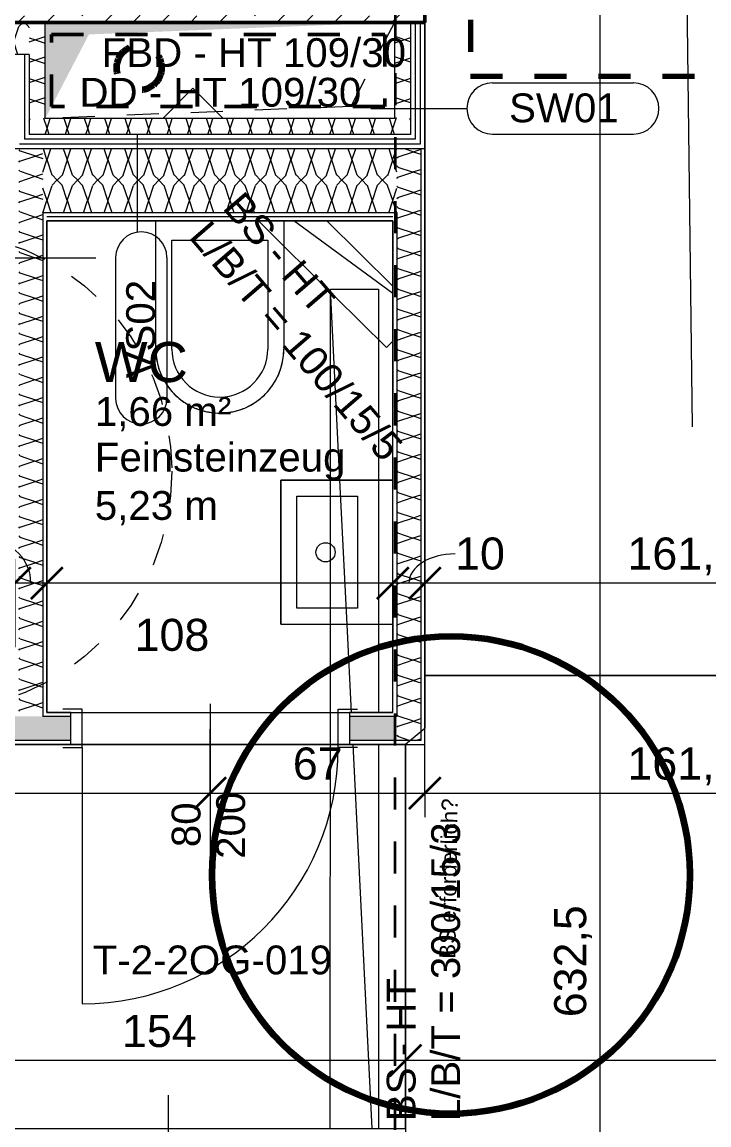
# Model space of a CAD drawing. Header units: metres. Extents: x -67.4 to -27.2, y 43.9 to 89.6.
# Drawn here: x -48.141 to -45.997, y 51.585 to 55.03 of the extents above; entities that cross this region are included whole.
import ezdxf

# ---------------------------------------------------------------- set-up
doc = ezdxf.new("R2010")
doc.units = ezdxf.units.M
for name, pattern in [('Achse', [0.009, 0.005, -0.002, 0, -0.002]), ('Strich Punkt', [0.015875, 0.00635, -0.004763, 0, -0.004763]), ('Strich Punkt Mittel', [0.015875, 0.00635, -0.004763, 0, -0.004763]), ('Verdeckt', [0.003, 0.002, -0.001])]:
    doc.linetypes.add(name, pattern=pattern)
for name, color, linetype, lineweight in [('A-DETL-GENF_', 92, 'Continuous', 13), ('A_2D', 7, 'Continuous', 13), ('A_Bemassung-50_', 4, 'Continuous', 9), ('A_Bemassung_', 4, 'Continuous', 9), ('A_Beschriftung_', 7, 'Continuous', 9), ('A_Bodenschlitz', 7, 'Continuous', 5), ('A_Bodenschlitz_Projektion', 8, 'Verdeckt', 5), ('A_Brandabschnitte', 30, 'Verdeckt', 50), ('A_Decken', 8, 'Continuous', 13), ('A_Durchbruch_Projektion', 8, 'Verdeckt', 5), ('A_Kanal_SW', 34, 'Strich Punkt', 100), ('A_Raeume', 7, 'Continuous', 13), ('A_Raeume_', 7, 'Continuous', 5), ('A_Raeume_Beschriftung_', 7, 'Continuous', 9), ('A_Raster_', 1, 'Continuous', 9), ('A_Sanitaer', 3, 'Continuous', 13), ('A_Tueren', 31, 'Continuous', 13), ('A_Waende', 7, 'Continuous', 13), ('G-ANNO-SYMB_', 111, 'Continuous', 9), ('P-PIPE-CNTR', 3, 'Continuous', 5), ('Text', 90, 'Continuous', 9)]:
    doc.layers.add(name, color=color, linetype=linetype, lineweight=lineweight)
doc.styles.add('Arial_10', font='arial.ttf', dxfattribs={"height": 0.05})
doc.styles.add('Arial_2', font='arial.ttf', dxfattribs={"height": 0.09})
doc.styles.add('Arial_4', font='arial.ttf', dxfattribs={"height": 0.125})
doc.styles.add('Arial_5', font='arial.ttf', dxfattribs={"height": 0.1})
doc.dimstyles.new('WGA-Bemaßung', dxfattribs={"dimscale": 0.3048, "dimtxt": 0.102026, "dimasz": 0.328084, "dimexe": 0.246063, "dimexo": 0.0625, "dimgap": 0.04101, "dimtad": 1, "dimdec": 1, "dimlfac": 100, "dimrnd": 0.5, "dimdsep": 46, "dimtxsty": 'Arial_5', "dimblk1": 'OBLIQUE', "dimblk2": 'OBLIQUE', "dimsah": 1, "dimcen": 0.09, "dimdle": 0.246063, "dimazin": 2, "dimtfac": 1, "dimtdec": 4, "dimtix": 1, "dimtmove": 0, "dimatfit": 3, "dimfxl": 0.656168, "dimfxlon": 1, "dimtvp": 1, "dimtolj": 1, "dimtzin": 0, "dimarcsym": 2})
doc.dimstyles.new('WGA-Bemaßung_2', dxfattribs={"dimscale": 0.3048, "dimtxt": 0.102026, "dimasz": 0.328084, "dimexe": 0.246063, "dimexo": 0.0625, "dimgap": 0.04101, "dimtad": 1, "dimdec": 1, "dimlfac": 100, "dimrnd": 0.5, "dimdsep": 46, "dimtxsty": 'Arial_5', "dimblk1": 'OBLIQUE', "dimblk2": 'OBLIQUE', "dimsah": 1, "dimcen": 0.09, "dimdle": 0.246063, "dimazin": 2, "dimtfac": 1, "dimtdec": 4, "dimtix": 1, "dimtmove": 2, "dimatfit": 3, "dimfxl": 0.656168, "dimfxlon": 1, "dimtvp": 1, "dimtolj": 1, "dimtzin": 0, "dimarcsym": 2})
doc.dimstyles.new('WGA-Bemaßung_3', dxfattribs={"dimscale": 0.3048, "dimtxt": 0.102026, "dimasz": 0.328084, "dimexe": 0.246063, "dimexo": 0.0625, "dimgap": 0.04101, "dimtad": 1, "dimdec": 1, "dimlfac": 100, "dimrnd": 0.5, "dimdsep": 46, "dimtxsty": 'Arial_5', "dimblk1": 'OBLIQUE', "dimblk2": 'OBLIQUE', "dimsah": 1, "dimcen": 0.09, "dimdle": 0.246063, "dimazin": 2, "dimtfac": 1, "dimtdec": 4, "dimtix": 1, "dimtmove": 1, "dimatfit": 3, "dimfxl": 0.656168, "dimfxlon": 1, "dimtvp": 1, "dimtolj": 1, "dimtzin": 0, "dimarcsym": 2})
doc.dimstyles.new('WGA-Bemaßung_4', dxfattribs={"dimscale": 0.3048, "dimtxt": 0.102026, "dimasz": 0.328084, "dimexe": 0.246063, "dimexo": 0.0625, "dimgap": 0.04101, "dimtad": 1, "dimdec": 1, "dimlfac": 100, "dimrnd": 0.5, "dimdsep": 46, "dimtxsty": 'Arial_5', "dimblk1": 'OBLIQUE', "dimblk2": 'OBLIQUE', "dimsah": 1, "dimcen": 0.09, "dimdle": 0.246063, "dimazin": 2, "dimtfac": 1, "dimtdec": 4, "dimtix": 1, "dimtmove": 0, "dimatfit": 3, "dimfxl": 0.656168, "dimfxlon": 1, "dimtvp": 1, "dimtolj": 1, "dimtzin": 0, "dimarcsym": 2})
pattern_1 = [(45, (0, 0), (-0.08980256, 0.08980256), []), (45, (0.0898, 0), (-0.08980256, 0.08980256), [0.0635, -0.03175])]

# ---------------------------------------------------------------- blocks, each defined once
blk = doc.blocks.new('Sani_WC-Wandbasierend - 400x600-3804283-263_PP_02OG_BT2')
at = {"layer": 'A_Sanitaer', "lineweight": 5}
for p, q in [((-0.075, -0.5125), (-0.075, -0.1125)), ((-0.075, -0.1125), (0.325, -0.1125)), ((-0.075, -0.5125), (-0.075, -0.1125)), ((0.325, -0.1125), (0.325, -0.5125)), ((0.325, -0.1125), (0.325, -0.5125)), ((-0.025, -0.1725), (0.275, -0.1725)), ((-0.025, -0.5125), (-0.025, -0.1725)), ((0.275, -0.1725), (0.275, -0.5125))]:
    blk.add_line(p, q, dxfattribs=at)
for radius, start, end in [(0.2, 180, 0), (0.2, 180, 195.2197), (0.15, 180, 360), (0.2, 344.7803, 360), (0.2, 195.2197, 200.149), (0.2, 200.149, 210.5085), (0.2, 332.2044, 339.851), (0.2, 339.851, 344.7803), (0.2, 210.5085, 216.2662), (0.2, 323.7338, 329.4915), (0.2, 329.4915, 332.0709), (0.2, 216.2662, 225.9281), (0.2, 314.0719, 323.7338), (0.2, 225.9281, 231.8048), (0.2, 231.8048, 241.6661), (0.2, 241.6661, 247.1471), (0.2, 292.8529, 298.3339), (0.2, 298.3339, 308.1952), (0.2, 308.1952, 314.0719), (0.2, 247.1471, 258.666), (0.2, 258.666, 262.3967), (0.2, 262.3967, 277.6033), (0.2, 277.6033, 281.334), (0.2, 281.334, 292.8529)]:
    blk.add_arc((0.125, -0.5125), radius, start, end, dxfattribs=at)
blk = doc.blocks.new('UZ_D1 - SL_0800x2000_Zimmertür_Stahlzarge_GK-7175609-263_PP_02OG_BT2')
at = {"layer": 'A_Tueren', "lineweight": 5}
for p, q in [((0.4, 0.06), (0.4, 0.86)), ((-0.46, 0.06), (-0.4, 0.06)), ((-0.4, 0.06), (-0.4, -0.06)), ((0.4, 0.06), (0.4, -0.06)), ((0.46, 0.06), (0.4, 0.06)), ((-0.4, -0.06), (-0.46, -0.06)), ((0.4, -0.06), (0.46, -0.06))]:
    blk.add_line(p, q, dxfattribs=at)
blk.add_arc((0.4, 0.06), 0.8, 90, 180, dxfattribs=at)
blk = doc.blocks.new('Symbol_Schatten - Bodendurchbruch_Schatten-6532343-263_PP_02OG_BT2')
at = {"layer": 'A-DETL-GENF_'}
blk.add_hatch(color=256, dxfattribs=at).paths.add_polyline_path([(-0.5451, -0.15), (-0.5451, -0.15), (-0.4088, 0.1125), (0.5451, 0.15), (-0.5451, 0.15), (-0.5451, -0.0816)])
blk = doc.blocks.new('Symbol_Schatten_Verdeckt_unten - Bodendurchbruch_Schatten_Verdeckt_unten-6532344-263_PP_02OG_BT2')
at = {"layer": 'A_Durchbruch_Projektion'}
for p, q in [((-0.4088, 0.1125), (0.5451, 0.15)), ((-0.5451, -0.15), (-0.4088, 0.1125))]:
    blk.add_line(p, q, dxfattribs=at)
blk = doc.blocks.new('Sani_Handwaschbecken_Wandbasiert_eckig - 450 x 350-11050515-263_PP_02OG_BT2')
at = {"layer": 'A_Sanitaer', "lineweight": 5}
for p, q in [((0.3476, 0.4), (-0.1024, 0.4)), ((-0.1024, 0.4), (-0.1024, 0.05)), ((-0.1024, 0.05), (-0.1024, 0.4)), ((-0.1024, 0.4), (0.3476, 0.4)), ((0.3476, 0.05), (0.3476, 0.4)), ((0.3476, 0.4), (0.3476, 0.05)), ((-0.0524, 0.16), (-0.0524, 0.35)), ((-0.0524, 0.35), (0.2976, 0.35)), ((0.2976, 0.35), (0.2976, 0.16)), ((0.2976, 0.16), (-0.0524, 0.16))]:
    blk.add_line(p, q, dxfattribs=at)
blk.add_circle((0.1226, 0.26), 0.03, dxfattribs=at)
blk = doc.blocks.new('Allg_BS - HKLS-10236095-263_PP_02OG_BT2')
at = {"layer": 'A_Bodenschlitz'}
for p, q in [((-0.4994, -0.0216), (-0.4994, 0.0065)), ((-0.4994, 0.0065), (-0.0487, 0.0065)), ((-0.0487, 0.0065), (0.0628, 0.0065)), ((0.5006, -0.0104), (0.5006, -0.1435)), ((0.5006, -0.0104), (0.5006, -0.1435)), ((-0.3943, -0.1277), (-0.0153, -0.0709)), ((-0.0887, -0.1435), (-0.3787, -0.1435)), ((0.5006, -0.1435), (0.3661, -0.1435)), ((0.5006, -0.1435), (0.3661, -0.1435))]:
    blk.add_line(p, q, dxfattribs=at)
at = {"layer": 'A_Bodenschlitz_Projektion'}
for p, q in [((0.5006, -0.0104), (0.5006, -0.1435)), ((0.5006, -0.1435), (0.3661, -0.1435))]:
    blk.add_line(p, q, dxfattribs=at)
blk = doc.blocks.new('Allg_BS - HKLS-8407927-263_PP_02OG_BT2')
at = {"layer": 'A_Bodenschlitz'}
for p, q in [((-1.4994, -0.1284), (-1.4994, 0.0065)), ((-1.4994, 0.0065), (-1.2207, 0.0065)), ((-1.1207, 0.0065), (0.4543, 0.0065)), ((0.4543, 0.0065), (0.9043, 0.0065)), ((0.9043, -0.0233), (1.5006, 0.0065)), ((0.9043, 0.0065), (1.5006, 0.0065)), ((1.5006, 0.0065), (1.5006, -0.1435)), ((0.4543, -0.0458), (0.9043, -0.0233)), ((-1.1207, -0.1246), (0.0793, -0.0646)), ((0.1793, -0.0596), (0.4543, -0.0458)), ((0.0793, -0.1435), (-1.1207, -0.1435)), ((0.4543, -0.1435), (0.1793, -0.1435)), ((0.9043, -0.1435), (0.4543, -0.1435)), ((1.5006, -0.1435), (0.9043, -0.1435))]:
    blk.add_line(p, q, dxfattribs=at)
blk = doc.blocks.new('BS_Tuer_PP - unten-10002439-263_PP_02OG_BT2')
at = {"layer": 'A_Beschriftung_'}
blk.add_line((0, 0.000124), (0, -0.010513), dxfattribs=at)
blk = doc.blocks.new('DIMBLOCK139-263_PP_02OG_BT2')
at = {"layer": 'A_Bemassung-50_', "transparency": 16777216}
for p, q in [((-46.8838, 53.2776), (-46.8838, 53.3526)), ((-45.2713, 53.2775), (-45.2713, 53.3525)), ((-45.2713, 53.2775), (-46.8838, 53.2776)), ((-46.8838, 53.2776), (-46.8838, 53.0776)), ((-45.2713, 53.2775), (-45.2713, 53.0775))]:
    blk.add_line(p, q, dxfattribs=at)
at = {"layer": 'A_Bemassung-50_', "lineweight": 35, "transparency": 16777216}
for p, q in [((-46.8838, 53.2776), (-46.8338, 53.3275)), ((-45.2713, 53.2775), (-45.2213, 53.3275)), ((-46.8838, 53.2776), (-46.9338, 53.2276)), ((-45.2713, 53.2775), (-45.3213, 53.2275))]:
    blk.add_line(p, q, dxfattribs=at)
at = {"layer": 'A_Bemassung-50_', "color": 0, "transparency": 16777216, "insert": (-46.251, 53.4199), "char_height": 0.1, "width": 0.416266, "attachment_point": 1, "rotation": 359.9983, "line_spacing_factor": 0.941778, "style": 'Arial_5'}
blk.add_mtext('161,5', dxfattribs=at)
blk = doc.blocks.new('_Oblique')
at = {"color": 0, "linetype": 'ByBlock', "lineweight": -2}
blk.add_line((-0.5, -0.5), (0.5, 0.5), dxfattribs=at)
blk = doc.blocks.new('DIMBLOCK140-263_PP_02OG_BT2')
at = {"layer": 'A_Bemassung-50_', "transparency": 16777216}
for p, q in [((-46.9838, 53.2776), (-46.9838, 53.3526)), ((-46.8838, 53.2776), (-46.8838, 53.3526)), ((-46.8838, 53.2776), (-46.9838, 53.2776)), ((-46.9838, 53.2776), (-46.9838, 53.0776)), ((-46.8838, 53.2776), (-46.8838, 53.0776))]:
    blk.add_line(p, q, dxfattribs=at)
at = {"layer": 'A_Bemassung-50_', "lineweight": 35, "transparency": 16777216}
for p, q in [((-46.9838, 53.2776), (-46.9338, 53.3276)), ((-46.8838, 53.2776), (-46.8338, 53.3275)), ((-46.9838, 53.2776), (-47.0338, 53.2276)), ((-46.8838, 53.2776), (-46.9338, 53.2276))]:
    blk.add_line(p, q, dxfattribs=at)
at = {"layer": 'A_Bemassung-50_', "transparency": 16777216}
blk.add_ellipse((-46.7891, 53.2775), major_axis=(-0.1447, 0), ratio=0.628627, start_param=4.712389, end_param=6.283185, dxfattribs=at)
at = {"layer": 'A_Bemassung-50_', "color": 0, "transparency": 16777216, "insert": (-46.7891, 53.4199), "char_height": 0.1, "width": 0.184588, "attachment_point": 1, "rotation": 359.9983, "line_spacing_factor": 0.941778, "style": 'Arial_5'}
blk.add_mtext('10', dxfattribs=at)
blk = doc.blocks.new('DIMBLOCK141-263_PP_02OG_BT2')
at = {"layer": 'A_Bemassung-50_', "transparency": 16777216}
for p, q in [((-48.064, 53.2776), (-48.064, 53.3526)), ((-46.9838, 53.2776), (-46.9838, 53.3526)), ((-46.9838, 53.2776), (-48.064, 53.2776)), ((-48.064, 53.2776), (-48.064, 53.0776)), ((-46.9838, 53.2776), (-46.9838, 53.0776))]:
    blk.add_line(p, q, dxfattribs=at)
at = {"layer": 'A_Bemassung-50_', "lineweight": 35, "transparency": 16777216}
for p, q in [((-48.064, 53.2776), (-48.014, 53.3276)), ((-46.9838, 53.2776), (-46.9338, 53.3276)), ((-48.064, 53.2776), (-48.114, 53.2276)), ((-46.9838, 53.2776), (-47.0338, 53.2276))]:
    blk.add_line(p, q, dxfattribs=at)
at = {"layer": 'A_Bemassung-50_', "color": 0, "transparency": 16777216, "insert": (-47.7897, 53.1659), "char_height": 0.1, "width": 0.276883, "attachment_point": 1, "rotation": 359.9983, "line_spacing_factor": 0.941778, "style": 'Arial_5'}
blk.add_mtext('108', dxfattribs=at)
blk = doc.blocks.new('DIMBLOCK142-263_PP_02OG_BT2')
at = {"layer": 'A_Bemassung-50_', "transparency": 16777216}
for p, q in [((-48.164, 53.2776), (-48.164, 53.3526)), ((-48.064, 53.2776), (-48.064, 53.3526)), ((-48.064, 53.2776), (-48.164, 53.2776)), ((-48.164, 53.2776), (-48.164, 53.0776)), ((-48.064, 53.2776), (-48.064, 53.0776))]:
    blk.add_line(p, q, dxfattribs=at)
at = {"layer": 'A_Bemassung-50_', "lineweight": 35, "transparency": 16777216}
for p, q in [((-48.164, 53.2776), (-48.114, 53.3276)), ((-48.064, 53.2776), (-48.014, 53.3276)), ((-48.164, 53.2776), (-48.214, 53.2276)), ((-48.064, 53.2776), (-48.114, 53.2276))]:
    blk.add_line(p, q, dxfattribs=at)
at = {"layer": 'A_Bemassung-50_', "transparency": 16777216}
blk.add_ellipse((-48.2423, 53.2776), major_axis=(0, 0.1311), ratio=0.97924, start_param=4.712389, end_param=6.283185, dxfattribs=at)
at = {"layer": 'A_Bemassung-50_', "color": 0, "transparency": 16777216, "insert": (-48.3962, 53.46), "char_height": 0.1, "width": 0.184588, "attachment_point": 1, "rotation": 359.9983, "line_spacing_factor": 0.941778, "style": 'Arial_5'}
blk.add_mtext('10', dxfattribs=at)
blk = doc.blocks.new('DIMBLOCK143-263_PP_02OG_BT2')
at = {"layer": 'A_Bemassung-50_', "transparency": 16777216}
for p, q in [((-50.394, 53.2777), (-50.3939, 53.3527)), ((-48.164, 53.2776), (-48.164, 53.3526)), ((-48.164, 53.2776), (-50.394, 53.2777)), ((-50.394, 53.2777), (-50.394, 53.0777)), ((-48.164, 53.2776), (-48.164, 53.0776))]:
    blk.add_line(p, q, dxfattribs=at)
at = {"layer": 'A_Bemassung-50_', "lineweight": 35, "transparency": 16777216}
for p, q in [((-50.394, 53.2777), (-50.344, 53.3277)), ((-48.164, 53.2776), (-48.114, 53.3276)), ((-50.394, 53.2777), (-50.444, 53.2277)), ((-48.164, 53.2776), (-48.214, 53.2276))]:
    blk.add_line(p, q, dxfattribs=at)
at = {"layer": 'A_Bemassung-50_', "color": 0, "transparency": 16777216, "insert": (-49.3943, 53.4199), "char_height": 0.1, "width": 0.276883, "attachment_point": 1, "rotation": 359.9983, "line_spacing_factor": 0.941778, "style": 'Arial_5'}
blk.add_mtext('223', dxfattribs=at)
blk = doc.blocks.new('BS_Wand_Lollipop - rechts_oben-2026913-263_PP_02OG_BT2')
at = {"layer": 'A_Beschriftung_'}
for p, q in [((0.0046, 0.0016), (0.0134, 0.0016)), ((-0.003, 0), (0.003, 0)), ((0.0046, -0.0016), (0.0134, -0.0016))]:
    blk.add_line(p, q, dxfattribs=at)
for centre, start, end in [((0.0046, 0), 90, 270), ((0.0134, 0), 270, 90)]:
    blk.add_arc(centre, 0.0016, start, end, dxfattribs=at)
blk = doc.blocks.new('BS_Wand_Lollipop - links_unten-2026911-263_PP_02OG_BT2')
at = {"layer": 'A_Beschriftung_'}
for p, q in [((-0.00467, 0.001367), (-0.01347, 0.001367)), ((-0.003087, 0), (0.003, 0)), ((-0.00467, -0.001833), (-0.01347, -0.001833))]:
    blk.add_line(p, q, dxfattribs=at)
for centre, start, end in [((-0.01347, -0.000233), 90, 270), ((-0.00467, -0.000233), 270, 90)]:
    blk.add_arc(centre, 0.0016, start, end, dxfattribs=at)
blk = doc.blocks.new('DIMBLOCK286-263_PP_02OG_BT2')
at = {"layer": 'A_Bemassung-50_', "transparency": 16777216}
for p, q in [((-49.054, 52.6219), (-49.054, 52.8219)), ((-47.554, 52.6218), (-47.554, 52.8218)), ((-49.054, 52.6219), (-47.554, 52.6218)), ((-49.054, 52.6219), (-49.054, 52.5469)), ((-47.554, 52.6218), (-47.554, 52.5468))]:
    blk.add_line(p, q, dxfattribs=at)
at = {"layer": 'A_Bemassung-50_', "lineweight": 35, "transparency": 16777216}
for p, q in [((-49.054, 52.6219), (-49.004, 52.6719)), ((-47.554, 52.6218), (-47.504, 52.6718)), ((-49.054, 52.6219), (-49.104, 52.5719)), ((-47.554, 52.6218), (-47.604, 52.5718))]:
    blk.add_line(p, q, dxfattribs=at)
at = {"layer": 'A_Bemassung-50_', "color": 0, "transparency": 16777216, "insert": (-48.4193, 52.7642), "char_height": 0.1, "width": 0.276883, "attachment_point": 1, "rotation": 359.9983, "line_spacing_factor": 0.941778, "style": 'Arial_5'}
blk.add_mtext('150', dxfattribs=at)
blk = doc.blocks.new('DIMBLOCK287-263_PP_02OG_BT2')
at = {"layer": 'A_Bemassung-50_', "transparency": 16777216}
for p, q in [((-47.554, 52.6218), (-47.554, 52.8218)), ((-46.8839, 52.6218), (-46.8838, 52.8218)), ((-47.554, 52.6218), (-46.8839, 52.6218)), ((-47.554, 52.6218), (-47.554, 52.5468)), ((-46.8839, 52.6218), (-46.8839, 52.5468))]:
    blk.add_line(p, q, dxfattribs=at)
at = {"layer": 'A_Bemassung-50_', "lineweight": 35, "transparency": 16777216}
for p, q in [((-47.554, 52.6218), (-47.504, 52.6718)), ((-46.8839, 52.6218), (-46.8339, 52.6718)), ((-47.554, 52.6218), (-47.604, 52.5718)), ((-46.8839, 52.6218), (-46.9339, 52.5718))]:
    blk.add_line(p, q, dxfattribs=at)
at = {"layer": 'A_Bemassung-50_', "color": 0, "transparency": 16777216, "insert": (-47.2958, 52.7641), "char_height": 0.1, "width": 0.184588, "attachment_point": 1, "rotation": 359.9983, "line_spacing_factor": 0.941778, "style": 'Arial_5'}
blk.add_mtext('67', dxfattribs=at)
blk = doc.blocks.new('DIMBLOCK288-263_PP_02OG_BT2')
at = {"layer": 'A_Bemassung-50_', "transparency": 16777216}
for p, q in [((-46.8839, 52.6218), (-46.8838, 52.8218)), ((-45.2713, 52.6217), (-45.2713, 52.8217)), ((-46.8839, 52.6218), (-45.2713, 52.6217)), ((-46.8839, 52.6218), (-46.8839, 52.5468)), ((-45.2713, 52.6217), (-45.2713, 52.5467))]:
    blk.add_line(p, q, dxfattribs=at)
at = {"layer": 'A_Bemassung-50_', "lineweight": 35, "transparency": 16777216}
for p, q in [((-46.8839, 52.6218), (-46.8339, 52.6718)), ((-45.2713, 52.6217), (-45.2213, 52.6717)), ((-46.8839, 52.6218), (-46.9339, 52.5718)), ((-45.2713, 52.6217), (-45.3213, 52.5717))]:
    blk.add_line(p, q, dxfattribs=at)
at = {"layer": 'A_Bemassung-50_', "color": 0, "transparency": 16777216, "insert": (-46.251, 52.7641), "char_height": 0.1, "width": 0.416266, "attachment_point": 1, "rotation": 359.9983, "line_spacing_factor": 0.941778, "style": 'Arial_5'}
blk.add_mtext('161,5', dxfattribs=at)
blk = doc.blocks.new('DIMBLOCK290-263_PP_02OG_BT2')
at = {"layer": 'A_Bemassung-50_', "transparency": 16777216}
for p, q in [((-46.944, 51.7862), (-46.944, 51.8612)), ((-40.2188, 51.786), (-40.2188, 51.861)), ((-40.1438, 51.786), (-46.944, 51.7862)), ((-46.944, 51.7862), (-46.944, 51.5862)), ((-40.2188, 51.786), (-40.2188, 51.586))]:
    blk.add_line(p, q, dxfattribs=at)
at = {"layer": 'A_Bemassung-50_', "lineweight": 35, "transparency": 16777216}
for p, q in [((-46.944, 51.7862), (-46.894, 51.8362)), ((-40.2188, 51.786), (-40.1688, 51.836)), ((-46.944, 51.7862), (-46.994, 51.7362)), ((-40.2188, 51.786), (-40.2688, 51.736))]:
    blk.add_line(p, q, dxfattribs=at)
at = {"layer": 'A_Bemassung-50_', "color": 0, "transparency": 16777216, "insert": (-43.7548, 51.9285), "char_height": 0.1, "width": 0.416266, "attachment_point": 1, "rotation": 359.9983, "line_spacing_factor": 0.941778, "style": 'Arial_5'}
blk.add_mtext('672,5', dxfattribs=at)
blk = doc.blocks.new('DIMBLOCK291-263_PP_02OG_BT2')
at = {"layer": 'A_Bemassung-50_', "transparency": 16777216}
for p, q in [((-48.4839, 51.7863), (-48.4839, 51.8613)), ((-46.944, 51.7862), (-46.944, 51.8612)), ((-46.944, 51.7862), (-48.4839, 51.7863)), ((-48.4839, 51.7863), (-48.4839, 51.5863)), ((-46.944, 51.7862), (-46.944, 51.5862))]:
    blk.add_line(p, q, dxfattribs=at)
at = {"layer": 'A_Bemassung-50_', "lineweight": 35, "transparency": 16777216}
for p, q in [((-48.4839, 51.7863), (-48.4339, 51.8363)), ((-46.944, 51.7862), (-46.894, 51.8362)), ((-48.4839, 51.7863), (-48.5339, 51.7363)), ((-46.944, 51.7862), (-46.994, 51.7362))]:
    blk.add_line(p, q, dxfattribs=at)
at = {"layer": 'A_Bemassung-50_', "color": 0, "transparency": 16777216, "insert": (-47.8293, 51.9286), "char_height": 0.1, "width": 0.276883, "attachment_point": 1, "rotation": 359.9983, "line_spacing_factor": 0.941778, "style": 'Arial_5'}
blk.add_mtext('154', dxfattribs=at)
blk = doc.blocks.new('DIMBLOCK514-263_PP_02OG_BT2')
at = {"layer": 'A_Bemassung-50_', "lineweight": 35, "transparency": 16777216}
for p, q in [((-46.3375, 55.2586), (-46.3875, 55.3086)), ((-46.3375, 55.2586), (-46.2875, 55.2086)), ((-46.3377, 48.9319), (-46.3877, 48.9819)), ((-46.3377, 48.9319), (-46.2877, 48.8819))]:
    blk.add_line(p, q, dxfattribs=at)
at = {"layer": 'A_Bemassung-50_', "transparency": 16777216}
for p, q in [((-46.3375, 55.2586), (-46.5587, 55.2586)), ((-46.3375, 55.2586), (-46.3377, 48.8569)), ((-46.3375, 55.2586), (-46.2625, 55.2586)), ((-46.3377, 48.9319), (-46.4127, 48.9319)), ((-46.3377, 48.9319), (-41.7635, 48.9318))]:
    blk.add_line(p, q, dxfattribs=at)
at = {"layer": 'A_Bemassung-50_', "color": 0, "transparency": 16777216, "insert": (-46.4799, 51.9218), "char_height": 0.1, "width": 0.416266, "attachment_point": 1, "rotation": 90, "line_spacing_factor": 0.941778, "style": 'Arial_5'}
blk.add_mtext('632,5', dxfattribs=at)

msp = doc.modelspace()

# ---------------------------------------------------------------- hatches: boundary and pattern name
at = {"layer": 'A_Waende', "lineweight": 5}
h = msp.add_hatch(dxfattribs=at)
h.set_pattern_fill('FP_4', color=250, style=0, pattern_type=2)
h.set_pattern_definition(pattern_1)
h.paths.add_polyline_path([(-46.8838, 55.0286), (-46.8838, 55.0286), (-46.8838, 55.2586), (-47.0638, 55.2586), (-47.0638, 55.0286), (-46.898, 55.0286)])
h.paths.add_polyline_path([(-46.8837, 56.1786), (-46.8837, 57.3461), (-47.0637, 57.3461), (-47.0637, 56.1786), (-46.8838, 56.1786)])
h = msp.add_hatch(dxfattribs=at)
h.set_pattern_fill('FP_4', color=250, style=0, pattern_type=2)
h.set_pattern_definition(pattern_1)
h.paths.add_polyline_path([(-47.0638, 55.0286), (-47.0638, 55.0286), (-47.0638, 55.2086), (-53.9888, 55.2087), (-53.9888, 55.0288), (-47.2162, 55.0286)])
h.paths.add_polyline_path([(-50.4814, 55.0287), (-50.4814, 55.0287), (-50.4814, 55.1217)])
h = msp.add_hatch(dxfattribs=at)
h.set_pattern_fill('FP_31', color=250, angle=-112.36, style=0, pattern_type=2)
h.set_pattern_definition([(44.998, (-49.27837, 54.90383), (0.127012, 0.2539954), [0.02245, -0.15715]), (44.998, (-49.23141, 55.015355), (0.127012, 0.2539954), [0.02245, -0.15715]), (44.998, (-49.2156, 54.90396), (0.127012, 0.2539954), [0.02245, -0.15715]), (44.998, (-49.16772, 55.015105), (0.127012, 0.2539954), [0.02245, -0.15715]), (71.563, (-49.26336, 54.919286), (0.1270184, 0.5079932), [0.0502, -0.35141]), (71.563, (-49.247115, 54.966667), (0.1270184, 0.5079932), [0.0502, -0.35141]), (71.563, (-49.199287, 54.91996), (0.1270184, 0.5079932), [0.0502, -0.35141]), (71.563, (-49.183965, 54.967723), (0.1270184, 0.5079932), [0.0502, -0.35141]), (134.998, (-49.26318, 55.01436), (0.1269946, -0.254004), [0.02245, -0.15715]), (134.998, (-49.2156, 54.90396), (0.1269946, -0.254004), [0.02245, -0.15715]), (134.998, (-49.1991, 55.01504), (0.1269946, -0.254004), [0.02245, -0.15715]), (134.998, (-49.151905, 54.90371), (0.1269946, -0.254004), [0.02245, -0.15715]), (108.433, (-49.247115, 54.966667), (0.126983, -0.5080021), [0.0502, -0.35141]), (108.433, (-49.23105, 54.91897), (0.126983, -0.5080021), [0.0502, -0.35141]), (108.433, (-49.183965, 54.967723), (0.126983, -0.5080021), [0.0502, -0.35141]), (108.433, (-49.167902, 54.920026), (0.126983, -0.5080021), [0.0502, -0.35141])])
h.paths.add_polyline_path([(-48.1189, 54.9287), (-48.1189, 54.9289), (-48.1189, 55.0287), (-50.4064, 55.0287), (-50.4064, 54.9287), (-48.1339, 54.9287)])
h.paths.add_polyline_path([(-50.3939, 54.9287), (-50.3939, 54.9287), (-50.3939, 54.9662)])
h = msp.add_hatch(dxfattribs=at)
h.set_pattern_fill('FP_98', color=250, angle=-112.36, style=0, pattern_type=2)
h.set_pattern_definition([(315, (-48.16401, 54.87904), (0.253995, -0.127012), [0.02245, -0.15715]), (315, (-48.05287, 54.83116), (0.253995, -0.127012), [0.02245, -0.15715]), (315, (-48.16426, 54.81535), (0.253995, -0.127012), [0.02245, -0.15715]), (314.998, (-48.05312, 54.767465), (0.253995, -0.127012), [0.02245, -0.15715]), (341.563, (-48.148017, 54.86273), (0.507993, -0.127018), [0.0502, -0.35141]), (341.563, (-48.100635, 54.84648), (0.507993, -0.127018), [0.0502, -0.35141]), (341.563, (-48.148266, 54.799034), (0.507993, -0.1270184), [0.0502, -0.35141]), (341.563, (-48.100504, 54.783712), (0.507993, -0.1270184), [0.0502, -0.35141]), (45, (-48.05294, 54.86254), (-0.254004, -0.126995), [0.02245, -0.15715]), (45, (-48.16426, 54.81535), (-0.254004, -0.126995), [0.02245, -0.15715]), (45, (-48.05281, 54.799775), (-0.254004, -0.126995), [0.02245, -0.15715]), (44.998, (-48.16359, 54.75127), (-0.254004, -0.126995), [0.02245, -0.15715]), (18.433, (-48.100635, 54.84648), (-0.508002, -0.126983), [0.0502, -0.35141]), (18.433, (-48.14795, 54.831344), (-0.508002, -0.126983), [0.0502, -0.35141]), (18.433, (-48.100504, 54.783712), (-0.508002, -0.126983), [0.0502, -0.35141]), (18.433, (-48.1482, 54.76765), (-0.508002, -0.126983), [0.0502, -0.35141])])
h.paths.add_polyline_path([(-48.0689, 54.7287), (-48.0689, 55.0287), (-48.1189, 55.0287), (-48.1189, 54.7287)])
h = msp.add_hatch(dxfattribs=at)
h.set_pattern_fill('FP_99', color=250, angle=247.64, style=0, pattern_type=2)
h.set_pattern_definition([(135, (-46.88377, 54.879), (-0.253995, 0.127012), [0.02245, -0.15715]), (135, (-46.99529, 54.92596), (-0.253995, 0.127012), [0.02245, -0.15715]), (135, (-46.8839, 54.94177), (-0.253995, 0.127012), [0.02245, -0.15715]), (134.998, (-46.99504, 54.98965), (-0.253995, 0.127012), [0.02245, -0.15715]), (161.563, (-46.900147, 54.89439), (-0.507993, 0.127018), [0.0502, -0.35141]), (161.563, (-46.94753, 54.910635), (-0.507993, 0.127018), [0.0502, -0.35141]), (161.563, (-46.899898, 54.958082), (-0.507993, 0.1270184), [0.0502, -0.35141]), (161.563, (-46.94728, 54.97433), (-0.507993, 0.1270184), [0.0502, -0.35141]), (225, (-46.99523, 54.89457), (0.254004, 0.126995), [0.02245, -0.15715]), (225, (-46.8839, 54.94177), (0.254004, 0.126995), [0.02245, -0.15715]), (225, (-46.99498, 54.95827), (0.254004, 0.126995), [0.02245, -0.15715]), (224.998, (-46.88365, 55.00546), (0.254004, 0.126995), [0.02245, -0.15715]), (198.433, (-46.94753, 54.910635), (0.508002, 0.126983), [0.0502, -0.35141]), (198.433, (-46.899832, 54.926698), (0.508002, 0.126983), [0.0502, -0.35141]), (198.433, (-46.94728, 54.97433), (0.508002, 0.126983), [0.0502, -0.35141]), (198.433, (-46.899963, 54.989467), (0.508002, 0.126983), [0.0502, -0.35141])])
h.paths.add_polyline_path([(-46.9288, 54.7286), (-46.9288, 55.0286), (-46.9788, 55.0286), (-46.9788, 54.7286), (-46.9288, 54.7286)])
h = msp.add_hatch(dxfattribs=at)
h.set_pattern_fill('FP_32', color=250, angle=-112.36, style=0, pattern_type=2)
h.set_pattern_definition([(44.998, (-47.52405, 54.63417), (0.127012, 0.253995), [0.02245, -0.15715]), (44.998, (-47.47655, 54.74439), (0.127012, 0.253995), [0.02245, -0.15715]), (44.998, (-47.46036, 54.63392), (0.127012, 0.253995), [0.02245, -0.15715]), (44.998, (-47.412475, 54.74506), (0.127012, 0.253995), [0.02245, -0.15715]), (71.563, (-47.50812, 54.649244), (0.1270184, 0.5079932), [0.0502, -0.35141]), (71.563, (-47.49187, 54.696626), (0.1270184, 0.5079932), [0.0502, -0.35141]), (71.563, (-47.444425, 54.648994), (0.1270184, 0.5079932), [0.0502, -0.35141]), (71.563, (-47.428722, 54.69768), (0.1270184, 0.5079932), [0.0502, -0.35141]), (134.998, (-47.50793, 54.74432), (0.126995, -0.254004), [0.02245, -0.15715]), (134.998, (-47.46036, 54.63392), (0.126995, -0.254004), [0.02245, -0.15715]), (134.998, (-47.44386, 54.745), (0.126995, -0.254004), [0.02245, -0.15715]), (134.998, (-47.39666, 54.63367), (0.126995, -0.254004), [0.02245, -0.15715]), (108.433, (-47.49187, 54.696626), (0.126983, -0.508002), [0.0502, -0.35141]), (108.433, (-47.476734, 54.64931), (0.126983, -0.508002), [0.0502, -0.35141]), (108.433, (-47.428722, 54.69768), (0.126983, -0.508002), [0.0502, -0.35141]), (108.433, (-47.41266, 54.649984), (0.126983, -0.508002), [0.0502, -0.35141])])
h.paths.add_polyline_path([(-46.9288, 54.6786), (-46.9288, 54.7286), (-48.1189, 54.7286), (-48.1189, 54.6787), (-46.9713, 54.6786)])
h = msp.add_hatch(dxfattribs=at)
h.set_pattern_fill('FP_29', color=250, angle=-112.36, style=0, pattern_type=2)
h.set_pattern_definition([(314.998, (-48.16422, 53.75349), (0.253995, -0.127012), [0.02245, -0.15715]), (314.998, (-48.052695, 53.70653), (0.253995, -0.127012), [0.02245, -0.15715]), (314.998, (-48.16409, 53.69072), (0.253995, -0.127012), [0.02245, -0.15715]), (314.998, (-48.05294, 53.64284), (0.253995, -0.127012), [0.02245, -0.15715]), (341.563, (-48.14784, 53.738102), (0.5079932, -0.1270184), [0.0502, -0.35141]), (341.563, (-48.100457, 53.721855), (0.5079932, -0.1270184), [0.0502, -0.35141]), (341.563, (-48.14809, 53.674408), (0.5079932, -0.1270184), [0.0502, -0.35141]), (341.563, (-48.100707, 53.65816), (0.5079932, -0.1270184), [0.0502, -0.35141]), (44.998, (-48.05276, 53.73792), (-0.254004, -0.126995), [0.02245, -0.15715]), (44.998, (-48.16409, 53.69072), (-0.254004, -0.126995), [0.02245, -0.15715]), (44.998, (-48.05301, 53.67422), (-0.254004, -0.126995), [0.02245, -0.15715]), (44.998, (-48.164335, 53.62703), (-0.254004, -0.1269946), [0.02245, -0.15715]), (18.433, (-48.100457, 53.721855), (-0.5080021, -0.126983), [0.0502, -0.35141]), (18.433, (-48.148154, 53.705793), (-0.5080021, -0.126983), [0.0502, -0.35141]), (18.433, (-48.100707, 53.65816), (-0.5080021, -0.126983), [0.0502, -0.35141]), (18.433, (-48.148023, 53.643023), (-0.5080021, -0.126983), [0.0502, -0.35141])])
h.paths.add_polyline_path([(-48.0765, 52.8738), (-48.0764, 54.6337), (-48.1514, 54.6337), (-48.1515, 52.8738)])
h.paths.add_polyline_path([(-48.0765, 52.8613), (-48.0765, 52.8738), (-48.1515, 52.8738), (-48.1515, 52.8613)])
h = msp.add_hatch(dxfattribs=at)
h.set_pattern_fill('FP_30', color=250, angle=-112.36, style=0, pattern_type=2)
h.set_pattern_definition([(44.998, (-47.523645, 54.40909), (0.127012, 0.253995), [0.02245, -0.15715]), (44.998, (-47.47614, 54.51931), (0.127012, 0.253995), [0.02245, -0.15715]), (44.998, (-47.45995, 54.40884), (0.127012, 0.253995), [0.02245, -0.15715]), (44.998, (-47.412995, 54.52037), (0.127012, 0.253995), [0.02245, -0.15715]), (71.563, (-47.507713, 54.424166), (0.1270184, 0.5079932), [0.0502, -0.35141]), (71.563, (-47.49239, 54.47193), (0.1270184, 0.5079932), [0.0502, -0.35141]), (71.563, (-47.444944, 54.424297), (0.1270184, 0.5079932), [0.0502, -0.35141]), (71.563, (-47.428697, 54.47168), (0.1270184, 0.5079932), [0.0502, -0.35141]), (134.998, (-47.50845, 54.519625), (0.126995, -0.254004), [0.02245, -0.15715]), (134.998, (-47.45995, 54.40884), (0.126995, -0.254004), [0.02245, -0.15715]), (134.998, (-47.44476, 54.51938), (0.126995, -0.254004), [0.02245, -0.15715]), (134.998, (-47.39718, 54.408975), (0.126995, -0.254004), [0.02245, -0.15715]), (108.433, (-47.49239, 54.47193), (0.126983, -0.508002), [0.0502, -0.35141]), (108.433, (-47.47633, 54.42423), (0.126983, -0.508002), [0.0502, -0.35141]), (108.433, (-47.428697, 54.47168), (0.126983, -0.508002), [0.0502, -0.35141]), (108.433, (-47.412634, 54.423982), (0.126983, -0.508002), [0.0502, -0.35141])])
h.paths.add_polyline_path([(-46.9713, 54.4336), (-46.9713, 54.4336), (-46.9713, 54.6336), (-48.0764, 54.6336), (-48.0764, 54.4337), (-46.9788, 54.4336)])
h = msp.add_hatch(dxfattribs=at)
h.set_pattern_fill('FP_89', color=250, angle=-112.36, style=0, pattern_type=2)
h.set_pattern_definition([(314.998, (-46.98344, 53.70354), (0.253995, -0.127012), [0.02245, -0.15715]), (314.998, (-46.87322, 53.65604), (0.253995, -0.127012), [0.02245, -0.15715]), (314.998, (-46.98369, 53.63984), (0.253995, -0.127012), [0.02245, -0.15715]), (314.998, (-46.87255, 53.59196), (0.2539954, -0.127012), [0.02245, -0.15715]), (341.563, (-46.968367, 53.687605), (0.5079932, -0.1270184), [0.0502, -0.35141]), (341.563, (-46.920605, 53.672283), (0.5079932, -0.1270184), [0.0502, -0.35141]), (341.563, (-46.968236, 53.624836), (0.5079932, -0.1270184), [0.0502, -0.35141]), (341.563, (-46.91993, 53.60821), (0.5079932, -0.1270184), [0.0502, -0.35141]), (44.998, (-46.87291, 53.68835), (-0.254004, -0.126995), [0.02245, -0.15715]), (44.998, (-46.98369, 53.63984), (-0.254004, -0.1269946), [0.02245, -0.15715]), (44.998, (-46.87223, 53.62427), (-0.254004, -0.1269946), [0.02245, -0.15715]), (44.998, (-46.98356, 53.57707), (-0.254004, -0.1269946), [0.02245, -0.15715]), (18.433, (-46.920605, 53.672283), (-0.5080021, -0.126983), [0.0502, -0.35141]), (18.433, (-46.9683, 53.65622), (-0.5080021, -0.126983), [0.0502, -0.35141]), (18.433, (-46.91993, 53.60821), (-0.5080021, -0.126983), [0.0502, -0.35141]), (18.433, (-46.967626, 53.592146), (-0.5080021, -0.126983), [0.0502, -0.35141])])
h.paths.add_polyline_path([(-46.8963, 52.7863), (-46.8963, 54.6336), (-46.9713, 54.6336), (-46.9713, 52.7863), (-46.898, 52.7863)])
h = msp.add_hatch(dxfattribs=at)
h.set_pattern_fill('FP_90', color=250, angle=-112.36, style=0, pattern_type=2)
h.set_pattern_definition([(224.998, (-48.68923, 52.8741), (-0.1270123, -0.2539954), [0.02245, -0.15715]), (224.998, (-48.73619, 52.76258), (-0.1270123, -0.2539954), [0.02245, -0.15715]), (224.998, (-48.752, 52.87397), (-0.1270123, -0.2539954), [0.02245, -0.15715]), (224.998, (-48.79988, 52.76283), (-0.1270123, -0.2539954), [0.02245, -0.15715]), (251.563, (-48.70462, 52.85772), (-0.1270184, -0.5079932), [0.0502, -0.35141]), (251.563, (-48.720868, 52.81034), (-0.1270184, -0.5079932), [0.0502, -0.35141]), (251.563, (-48.768315, 52.85797), (-0.1270184, -0.5079932), [0.0502, -0.35141]), (251.563, (-48.78456, 52.81059), (-0.1270184, -0.5079932), [0.0502, -0.35141]), (314.998, (-48.704805, 52.76264), (-0.1269946, 0.2540043), [0.02245, -0.15715]), (314.998, (-48.752, 52.87397), (-0.1269946, 0.2540043), [0.02245, -0.15715]), (314.998, (-48.7685, 52.76289), (-0.1269946, 0.2540043), [0.02245, -0.15715]), (314.998, (-48.8157, 52.87422), (-0.1269946, 0.2540043), [0.02245, -0.15715]), (288.433, (-48.720868, 52.81034), (-0.126983, 0.5080021), [0.0502, -0.35141]), (288.433, (-48.73693, 52.858037), (-0.12698295, 0.5080021), [0.0502, -0.35141]), (288.433, (-48.78456, 52.81059), (-0.12698295, 0.5080021), [0.0502, -0.35141]), (288.433, (-48.7997, 52.857906), (-0.12698295, 0.5080021), [0.0502, -0.35141])])
h.paths.add_polyline_path([(-46.9713, 52.7863), (-46.9713, 52.8613), (-47.119, 52.8613), (-47.119, 52.7863), (-46.9838, 52.7863)])
h.paths.add_polyline_path([(-47.989, 52.7863), (-47.989, 52.8613), (-48.619, 52.8613), (-48.619, 52.7863), (-48.0639, 52.7863)])
h.paths.add_polyline_path([(-49.489, 52.7863), (-49.489, 52.8613), (-50.394, 52.8614), (-50.3939, 52.7864), (-49.7269, 52.7863)])
h.paths.add_polyline_path([(-50.394, 52.7864), (-50.394, 52.7864), (-50.394, 52.8614), (-50.4065, 52.8614), (-50.4064, 52.7864)])

# ---------------------------------------------------------------- linework, layer by layer
at = {"layer": 'A_2D', "linetype": 'Verdeckt', "lineweight": 5}
msp.add_circle((-48.4236, 53.6268), 0.75, dxfattribs=at)
at = {"layer": 'A_2D', "lineweight": 100}
msp.add_circle((-46.8019, 52.366), 0.7457, dxfattribs=at)
at = {"layer": 'A_Brandabschnitte'}
for p, q in [((-48.0494, 54.7662), (-48.0494, 54.9912)), ((-48.0494, 54.9912), (-47.0088, 54.9911)), ((-47.0088, 54.9911), (-47.0088, 54.7661)), ((-47.0088, 54.7661), (-48.0494, 54.7662))]:
    msp.add_line(p, q, dxfattribs=at)
at = {"layer": 'A_Decken'}
for p, q in [((-46.9838, 52.8738), (-46.9838, 53.8232)), ((-47.989, 52.7738), (-47.119, 52.7738))]:
    msp.add_line(p, q, dxfattribs=at)
at = {"layer": 'A_Kanal_SW'}
msp.add_circle((-47.7759, 54.8871), 0.07, dxfattribs=at)
at = {"layer": 'A_Raeume', "color": 8, "linetype": 'Verdeckt'}
for p, q in [((-45.2213, 52.9886), (-46.8838, 52.9886)), ((-46.944, 52.7738), (-46.944, 51.5738))]:
    msp.add_line(p, q, dxfattribs=at)
at = {"layer": 'A_Raeume_', "flags": 128}
for points in [[(-46.8837, 57.1036), (-46.8838, 55.1186), (-46.8838, 55.0286), (-46.8838, 55.027), (-46.8838, 54.6811), (-46.8838, 54.6336), (-46.8838, 54.5211), (-46.8838, 52.9886), (-45.2713, 52.9886), (-45.2713, 53.2013), (-45.2713, 53.2013), (-45.2713, 53.2027), (-45.2713, 55.7387), (-45.2712, 57.1036)], [(-48.0639, 54.4087), (-48.064, 52.8738), (-46.9838, 52.8738), (-46.9838, 52.9886), (-46.9838, 54.4086)], [(-46.9441, 48.5484), (-41.6841, 48.9288), (-40.2188, 49.5573), (-40.2187, 52.9884), (-44.7588, 52.9886), (-44.7588, 52.9888), (-45.265, 52.9888), (-45.265, 52.9886), (-45.4181, 52.9886), (-46.8838, 52.9886), (-46.8838, 52.8238), (-46.944, 52.7738), (-46.944, 52.7722), (-46.944, 51.6768), (-46.944, 51.5238), (-46.9441, 48.9377), (-46.9441, 48.9361), (-46.9441, 48.8886)], [(-50.394, 52.7739), (-50.394, 51.5739), (-49.2813, 51.5738), (-49.2813, 51.5738), (-49.0813, 51.5738), (-49.0813, 51.5738), (-49.075, 51.5738), (-46.944, 51.5738), (-46.944, 52.7738), (-48.114, 52.7738)]]:
    msp.add_lwpolyline(points, close=True, dxfattribs=at)
at = {"layer": 'A_Raeume_Beschriftung_'}
msp.add_line((-46.0475, 53.7659), (-46.0947, 57.3743), dxfattribs=at)
at = {"layer": 'A_Raster_', "linetype": 'Strich Punkt Mittel', "lineweight": 35}
msp.add_line((-46.9759, 85.8702), (-46.9771, 46.5269), dxfattribs=at)
at = {"layer": 'A_Waende', "color": 10, "lineweight": 50}
for p, q in [((-46.8838, 55.0286), (-46.8838, 55.2586)), ((-53.9888, 55.0288), (-46.8838, 55.0286))]:
    msp.add_line(p, q, dxfattribs=at)
at = {"layer": 'A_Waende', "color": 250, "lineweight": 5}
for p, q in [((-48.0689, 54.7287), (-48.0689, 55.0287)), ((-46.9788, 55.0286), (-46.9788, 54.7286)), ((-46.9788, 54.7286), (-48.0689, 54.7287)), ((-47.989, 52.7863), (-47.989, 52.8613)), ((-47.119, 52.8613), (-47.119, 52.7863))]:
    msp.add_line(p, q, dxfattribs=at)
at = {"layer": 'A_Waende'}
for p, q in [((-46.9288, 55.0286), (-46.9288, 54.6786)), ((-46.8838, 52.7738), (-46.8838, 55.0286)), ((-48.1189, 54.9287), (-50.4064, 54.9287)), ((-48.1189, 54.9287), (-48.1189, 54.6787)), ((-46.9288, 54.6786), (-48.1189, 54.6787)), ((-46.8838, 54.6336), (-48.1639, 54.6337)), ((-46.8963, 54.6336), (-46.8963, 52.7863)), ((-48.0764, 54.4337), (-48.0765, 52.8613)), ((-46.9713, 54.4336), (-48.0764, 54.4337)), ((-46.9713, 54.4336), (-46.9713, 52.8613)), ((-48.064, 52.8738), (-48.0639, 54.4087)), ((-48.0639, 54.4087), (-46.9838, 54.4086)), ((-46.9838, 54.4086), (-46.9838, 53.8232)), ((-47.989, 52.8738), (-48.064, 52.8738)), ((-47.989, 52.8613), (-47.989, 52.8738)), ((-46.9838, 52.8738), (-47.119, 52.8738)), ((-47.119, 52.8738), (-47.119, 52.8613)), ((-47.989, 52.8613), (-48.0765, 52.8613)), ((-46.9713, 52.8613), (-47.119, 52.8613)), ((-47.989, 52.7863), (-48.619, 52.7863)), ((-48.619, 52.7738), (-47.989, 52.7738)), ((-47.989, 52.7738), (-47.989, 52.7863)), ((-47.119, 52.7863), (-47.119, 52.7738)), ((-46.8963, 52.7863), (-47.119, 52.7863)), ((-47.119, 52.7738), (-46.8838, 52.7738))]:
    msp.add_line(p, q, dxfattribs=at)
at = {"layer": 'A_Waende', "lineweight": 18}
for p, q in [((-46.9138, 55.0286), (-46.9138, 54.6636)), ((-46.8988, 55.0286), (-46.8988, 54.6486)), ((-48.1339, 54.9287), (-48.1339, 54.6637)), ((-46.9138, 54.6636), (-48.1339, 54.6637)), ((-46.8988, 54.6486), (-48.1489, 54.6487)), ((-46.9838, 54.4211), (-48.0639, 54.4212))]:
    msp.add_line(p, q, dxfattribs=at)
at = {"layer": 'G-ANNO-SYMB_', "linetype": 'Achse', "lineweight": 70}
for p, q in [((-46.7419, 56.0366), (-46.7413, 54.8603)), ((-46.7413, 54.8603), (-35.1822, 54.8666))]:
    msp.add_line(p, q, dxfattribs=at)
at = {"layer": 'P-PIPE-CNTR', "color": 34, "linetype": 'Strich Punkt'}
msp.add_line((-48.0989, 51.4097), (-48.0989, 51.6097), dxfattribs=at)

# ---------------------------------------------------------------- block references
at = {"layer": 'A_2D'}
for name, p, rotation in [('Symbol_Schatten - Bodendurchbruch_Schatten-6532343-263_PP_02OG_BT2', (-47.5238, 54.8786), 359.998275878371), ('Symbol_Schatten_Verdeckt_unten - Bodendurchbruch_Schatten_Verdeckt_unten-6532344-263_PP_02OG_BT2', (-47.5238, 54.8786), 179.998275878371), ('Symbol_Schatten_Verdeckt_unten - Bodendurchbruch_Schatten_Verdeckt_unten-6532344-263_PP_02OG_BT2', (-47.5238, 54.8786), 179.998275878371), ('Allg_BS - HKLS-10236095-263_PP_02OG_BT2', (-47.3539, 54.369), 135.2817241215468), ('Allg_BS - HKLS-8407927-263_PP_02OG_BT2', (-47.1723, 52.6944), 89.99827587845373)]:
    msp.add_blockref(name, p, dxfattribs=dict(at, rotation=rotation))
at = {"layer": 'A_Beschriftung_', "xscale": 49.99999999999998, "yscale": 49.99999999999998, "zscale": 49.99999999999998}
for name, p in [('BS_Wand_Lollipop - rechts_oben-2026913-263_PP_02OG_BT2', (-46.9026, 54.7597)), ('BS_Wand_Lollipop - links_unten-2026911-263_PP_02OG_BT2', (-48.061, 54.2937))]:
    msp.add_blockref(name, p, dxfattribs=at)
for name, p, rotation in [('BS_Wand_Lollipop - links_unten-2026911-263_PP_02OG_BT2', (-47.7808, 54.5279), 89.99999999999991), ('BS_Tuer_PP - unten-10002439-263_PP_02OG_BT2', (-47.554, 52.8938), 359.998275878371), ('BS_Wand_Lollipop - links_unten-2026911-263_PP_02OG_BT2', (-47.6846, 51.5281), 89.99999999999991)]:
    msp.add_blockref(name, p, dxfattribs=dict(at, rotation=rotation))
at = {"layer": 'A_Sanitaer'}
for name, p, rotation in [('Sani_WC-Wandbasierend - 400x600-3804283-263_PP_02OG_BT2', (-47.6489, 54.5211), 359.998275878371), ('Sani_Handwaschbecken_Wandbasiert_eckig - 450 x 350-11050515-263_PP_02OG_BT2', (-46.9338, 53.2511), 89.9982758784539)]:
    msp.add_blockref(name, p, dxfattribs=dict(at, rotation=rotation))
at = {"layer": 'A_Tueren', "rotation": 179.998275878371}
msp.add_blockref('UZ_D1 - SL_0800x2000_Zimmertür_Stahlzarge_GK-7175609-263_PP_02OG_BT2', (-47.554, 52.8238), dxfattribs=at)

# ---------------------------------------------------------------- texts
at = {"layer": 'A_Beschriftung_', "char_height": 0.09, "attachment_point": 1, "style": 'Arial_2'}
for s, insert, width in [('FBD - HT 109/30', (-47.8927, 54.9792), 1.130379), ('DD - HT 109/30', (-47.9622, 54.8554), 1.046202), ('SW01', (-46.6207, 54.8067), 0.420886)]:
    msp.add_mtext(s, dxfattribs=dict(at, insert=insert, width=width))
for s, insert, width, rotation in [('BS - HT', (-47.4503, 54.5072), 0.529114, 310.7743), ('L/B/T = 100/15/5', (-47.5555, 54.4164), 1.110337, 310.7743), ('VS02', (-47.8162, 53.917), 0.368776, 90), ('200', (-47.5352, 52.4163), 0.252532, 90), ('80', (-47.6742, 52.4527), 0.168354, 90), ('L/B/T = 300/15/3', (-46.8637, 51.5971), 1.110337, 90), ('T-2-2OG-019', (-47.9209, 52.1456), 0.889873, 359.9983), ('BS - HT', (-47.0026, 51.5971), 0.529114, 90)]:
    msp.add_mtext(s, dxfattribs=dict(at, insert=insert, width=width, rotation=rotation))
at = {"layer": 'A_Raeume_Beschriftung_', "attachment_point": 1}
for s, insert, char_height, width, style in [('WC', (-47.9142, 54.0304), 0.125, 0.360759, 'Arial_4'), ('1,66 m²', (-47.9142, 53.8584), 0.09, 0.505063, 'Arial_2'), ('Feinsteinzeug', (-47.9142, 53.7159), 0.09, 0.909915, 'Arial_2'), ('5,23 m', (-47.9142, 53.565), 0.09, 0.456962, 'Arial_2')]:
    msp.add_mtext(s, dxfattribs=dict(at, insert=insert, char_height=char_height, width=width, style=style))
at = {"layer": 'Text', "color": 1, "insert": (-46.8385, 52.1047), "char_height": 0.05, "width": 0.605274, "attachment_point": 1, "rotation": 89.1516, "style": 'Arial_10'}
msp.add_mtext('BS erforderlich?', dxfattribs=at)

# ---------------------------------------------------------------- dimensions: what is measured, and where the dimension line sits
at = {"layer": 'A_Bemassung_'}
for base, p1, p2, angle, dimstyle, override, picture, middle in [((-46.3377, 48.9319), (-46.5587, 55.2586), (-41.7635, 48.9318), 89.9983, 'WGA-Bemaßung_4', {"dimpost": '<>', "dimfxl": 7.938685}, 'DIMBLOCK514-263_PP_02OG_BT2', (-46.4012, 52.0953)), ((-50.394, 53.2777), (-48.164, 53.0776), (-50.394, 53.0777), 359.9983, 'WGA-Bemaßung', {"dimpost": '<>', "dimfxl": 2.229999}, 'DIMBLOCK143-263_PP_02OG_BT2', (-49.279, 53.3412)), ((-46.8838324583, 53.2775505039), (-45.2713384773, 53.0775019813), (-46.8838384766, 53.077550504), 359.9982758785, 'WGA-Bemaßung', {"dimpost": '<>', "dimfxl": 1.6125}, 'DIMBLOCK139-263_PP_02OG_BT2', (-46.0775805461, 53.3410835416)), ((-47.554, 52.6218), (-49.054, 52.8219), (-47.554, 52.8218), 359.9983, 'WGA-Bemaßung', {"dimpost": '<>', "dimfxl": 1.5}, 'DIMBLOCK286-263_PP_02OG_BT2', (-48.304, 52.6854)), ((-46.8839, 52.6218), (-47.554, 52.8218), (-46.8838, 52.8218), 359.9983, 'WGA-Bemaßung', {"dimpost": '<>', "dimfxl": 0.670117}, 'DIMBLOCK287-263_PP_02OG_BT2', (-47.2189, 52.6854)), ((-45.2713, 52.6217), (-46.8838, 52.8218), (-45.2713, 52.8217), 359.9983, 'WGA-Bemaßung', {"dimpost": '<>', "dimfxl": 1.612543}, 'DIMBLOCK288-263_PP_02OG_BT2', (-46.0776, 52.6853)), ((-48.4839, 51.7863), (-46.944, 51.5862), (-48.4839, 51.5863), 359.9983, 'WGA-Bemaßung', {"dimpost": '<>', "dimfxl": 1.53988}, 'DIMBLOCK291-263_PP_02OG_BT2', (-47.7139, 51.8498)), ((-46.944, 51.7862), (-40.2188, 51.586), (-46.944, 51.5862), 359.9983, 'WGA-Bemaßung', {"dimpost": '<>', "dimfxl": 6.725242}, 'DIMBLOCK290-263_PP_02OG_BT2', (-43.5814, 51.8497))]:
    dim = msp.add_linear_dim(base=base, p1=p1, p2=p2, angle=angle, dimstyle=dimstyle, override=override, dxfattribs=at)
    dim.commit()
    dim.dimension.update_dxf_attribs({"geometry": picture, "text_midpoint": middle})
for base, p1, p2, picture, middle in [((-48.164, 53.2776), (-48.064, 53.0776), (-48.164, 53.0776), 'DIMBLOCK142-263_PP_02OG_BT2', (-48.3039, 53.3934)), ((-46.9838, 53.2776), (-46.8838, 53.0776), (-46.9838, 53.0776), 'DIMBLOCK140-263_PP_02OG_BT2', (-46.6968, 53.3532))]:
    dim = msp.add_linear_dim(base=base, p1=p1, p2=p2, angle=359.9983, dimstyle='WGA-Bemaßung_3', override={"dimpost": '<>', "dimfxl": 0.1}, dxfattribs=at)
    dim.commit()
    dim.dimension.update_dxf_attribs({"geometry": picture, "text_midpoint": middle, "dimtype": 160})
dim = msp.add_linear_dim(base=(-48.064, 53.2776), p1=(-46.9838, 53.0776), p2=(-48.064, 53.0776), angle=359.9983, dimstyle='WGA-Bemaßung_2', override={"dimpost": '<>', "dimfxl": 1.08012}, dxfattribs=at)
dim.commit()
dim.dimension.update_dxf_attribs({"geometry": 'DIMBLOCK141-263_PP_02OG_BT2', "text_midpoint": (-47.6512, 53.0992), "dimtype": 160, "text_rotation": 359.9983})

doc.saveas('drawing.dxf')
